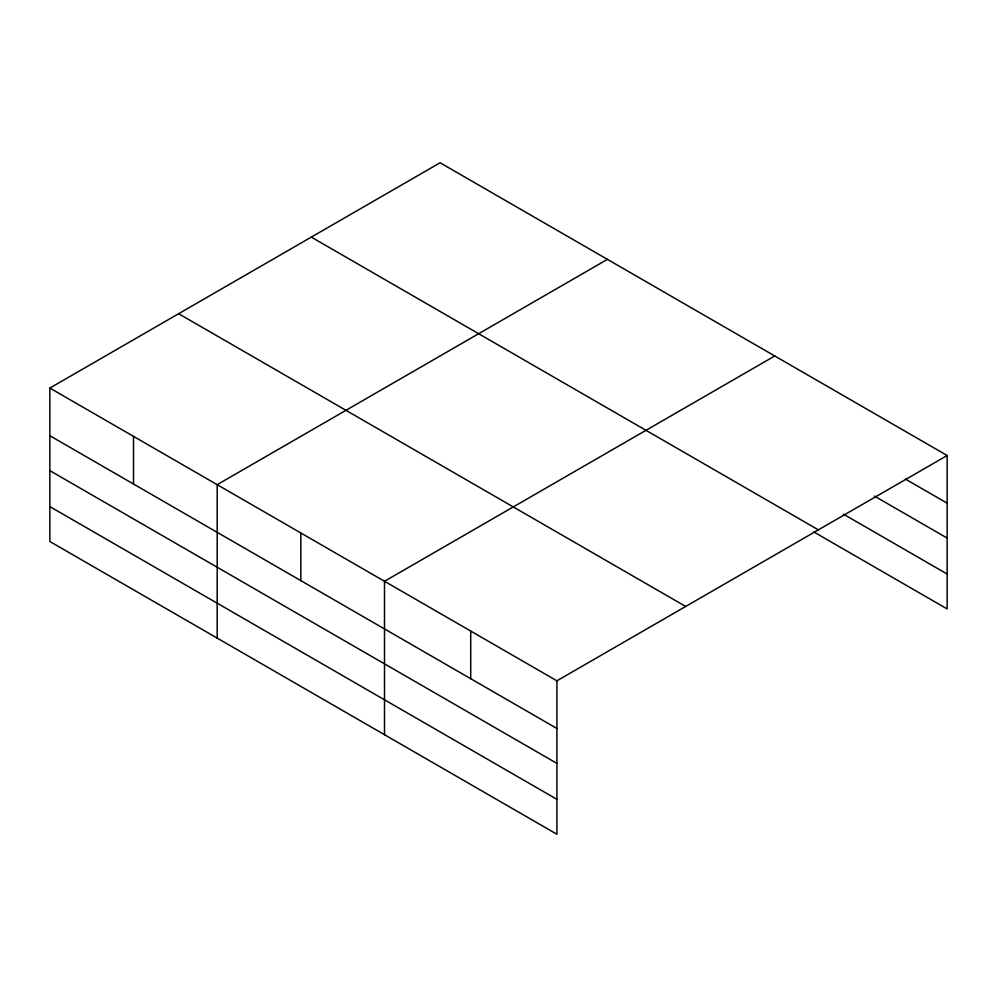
<?xml version="1.0" encoding="UTF-8"?>
<svg xmlns="http://www.w3.org/2000/svg" width="997" height="997" viewBox="0 0 997 997"><rect width="100%" height="100%" fill="white"/><g stroke="black" fill="none" stroke-linecap="round" stroke-linejoin="round"><path stroke-width="1.5" d="M556.912 763.378L556.912 680.814L49.85 388.07L49.85 541.496L556.912 834.24L556.912 763.378L49.85 470.634M49.85 388.07L440.088 162.76L947.15 455.504L947.15 608.93L813.814 531.949M607.422 259.37L217.184 484.667L217.184 638.105M774.756 355.979L384.506 581.276L384.506 734.702M556.912 680.814L947.15 455.504M905.401 479.071L947.15 503.173M874.419 496.082L947.15 538.068M843.437 514.153L947.15 574.035M311.313 237.112L818.375 529.856M178.625 313.719L685.687 606.463M49.85 435.726L556.912 728.471M49.85 506.588L556.912 799.332M470.709 631.039L470.709 678.708M300.845 532.971L300.845 580.64M133.511 436.362L133.511 484.031"/></g></svg>
